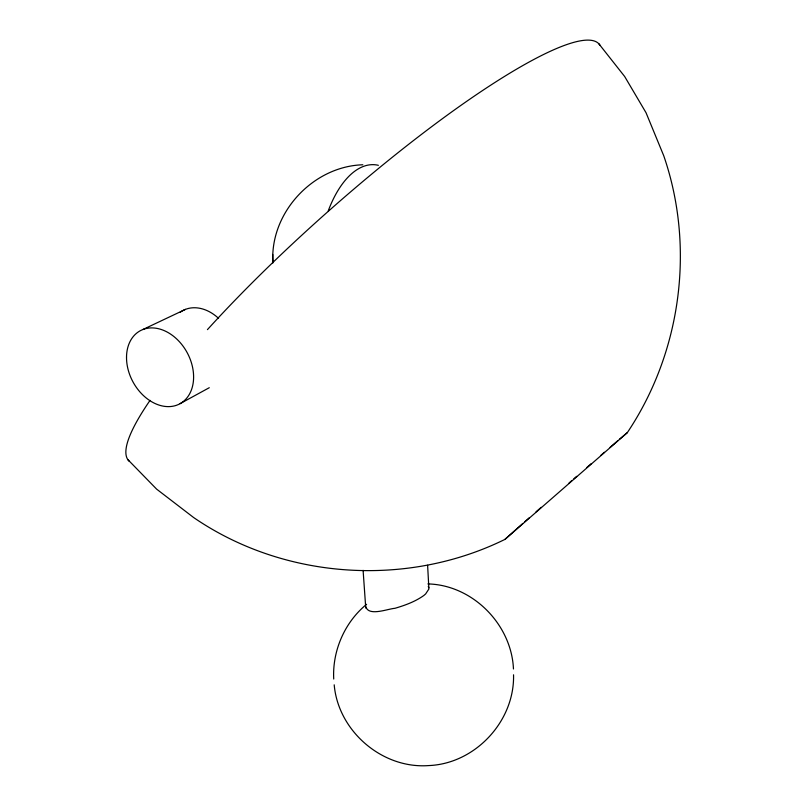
<?xml version="1.0" encoding="UTF-8"?>
<svg xmlns="http://www.w3.org/2000/svg" width="806" height="806" viewBox="0 0 806 806"><rect width="100%" height="100%" fill="white"/><g stroke="black" fill="none" stroke-linecap="round" stroke-linejoin="round"><path stroke-width="1.21" d="M513.543 674.793C514.772 721.249 475.137 763.806 428.651 765.579C382.235 769.025 338.188 731.123 334.198 684.818M427.613 565.268L428.903 588.995L425.618 593.962A102.453 44.773 -77.4 0 0 423.906 595.433C415.251 601.649 405.106 605.316 394.96 608.298C387.666 608.842 368.795 616.58 365.853 606.837M272.902 262.937C269.667 212.855 312.97 166.308 362.831 164.777M127.801 459.571L156.616 489.121L193.631 517.533C284.014 579.574 406.708 587.735 504.929 539.395L627.3 432.661C681.211 352.282 695.306 247.341 663.741 155.76L646.029 112.719L624.67 76.51L598.777 43.695M504.929 539.395L522.832 523.426M524.686 521.794L529.189 517.835M536.061 511.81L541.179 507.327M569.076 482.955L571.928 480.477M573.822 478.824L576.673 476.346M586.798 467.53L591.282 463.631M600.782 455.39L604.389 452.267M610.112 447.32L617.718 440.761M619.421 439.3L627.3 432.661M366.609 604.298C344.676 622.172 332.263 650.825 333.724 679.035M180.081 403.665L209.288 387.706M142.894 329.513L185.44 309.383M427.895 583.917C472.679 584.985 511.538 624.459 513.462 668.98M428.258 586.496L428.852 587.715M363.103 570.356L365.753 608.046M272.75 254.434L272.922 262.555M129.353 461.385A314.209 54.244 -41.5 0 1 150.037 400.38M207.434 329.634A314.209 54.244 -41.5 0 1 449.144 113.777A314.209 54.244 -41.5 0 1 600.047 45.348M328.233 210.89A96.166 48.159 -84.7 0 1 378.377 165.311M180.201 312.244A40.179 30.416 61.8 0 1 218.557 318.35M126.522 357.008A41.549 30.789 61.5 0 0 176.413 405.307A41.549 30.789 61.5 0 0 177.229 339.477A41.549 30.789 61.5 0 0 126.522 357.008"/></g></svg>
